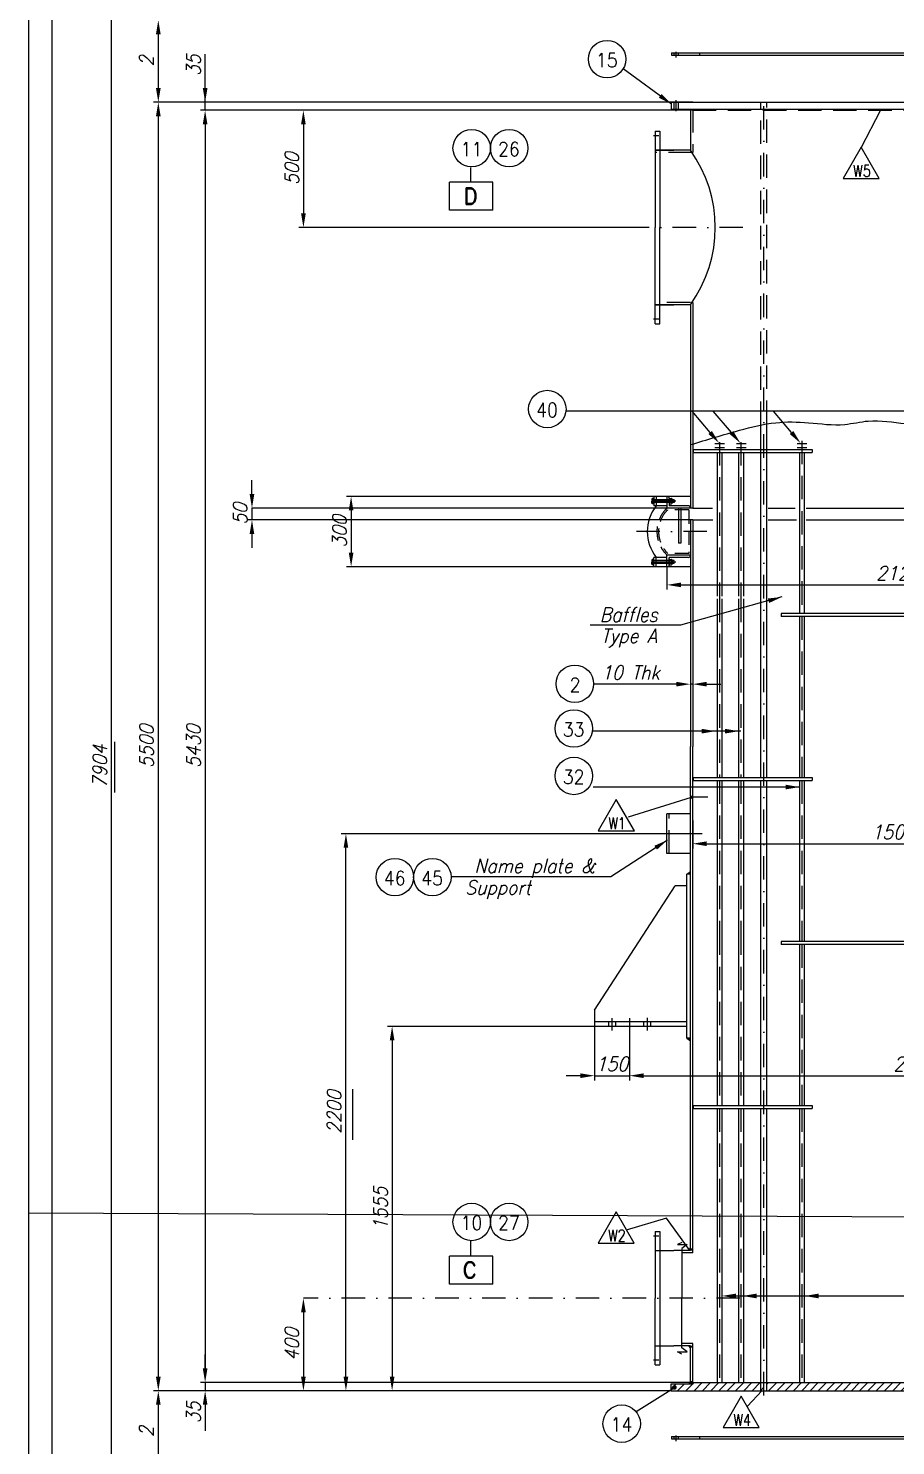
# Model space of a CAD drawing. Extents: x -16931 to 6849, y 1865 to 18685.
# Drawn here: x -16931 to -13226, y 9331 to 15380 of the extents above; entities that cross this region are included whole.
import ezdxf
from ezdxf.enums import TextEntityAlignment as Align

# ---------------------------------------------------------------- set-up
doc = ezdxf.new("R2010")
doc.units = 0
doc.header["$LTSCALE"] = 200
doc.header["$MEASUREMENT"] = 0
doc.linetypes.add('DASHDOT', pattern=[1, 0.5, -0.25, 0, -0.25])
doc.linetypes.add('DASHED', pattern=[0.75, 0.5, -0.25])
doc.layers.get('0').update_dxf_attribs({"linetype": 'CONTINUOUS'})
doc.layers.get('Defpoints').update_dxf_attribs({"linetype": 'CONTINUOUS'})
for name, color, linetype in [('1', 4, 'CONTINUOUS'), ('2', 7, 'CONTINUOUS'), ('ASSIEME', 7, 'CONTINUOUS'), ('QUOTA', 2, 'CONTINUOUS'), ('QUOTE', 1, 'CONTINUOUS'), ('TABELLE', 3, 'CONTINUOUS')]:
    doc.layers.add(name, color=color, linetype=linetype)
doc.styles.add('PIERO', font='Romand', dxfattribs={"height": 3.5})
doc.styles.add('ROMANS', font='romans.shx', dxfattribs={"width": 0.9, "oblique": 15, "height": 60})
doc.styles.add('SIMPLEX2', font='SIMPLEX.shx', dxfattribs={"height": 40})
doc.dimstyles.get("Standard").update_dxf_attribs({"dimscale": 0, "dimtxt": 60, "dimasz": 18.75, "dimexe": 5, "dimexo": 0.0625, "dimgap": 5, "dimtad": 1, "dimdec": 0, "dimrnd": 0.5, "dimdsep": 46, "dimtxsty": 'ROMANS', "dimcen": 2.5, "dimaunit": 1, "dimadec": 0, "dimazin": 0, "dimtfac": 0.9, "dimtdec": 0, "dimtix": 1, "dimtmove": 2, "dimatfit": 3, "dimfxl": 1, "dimtolj": 1, "dimarcsym": 0})

# ---------------------------------------------------------------- blocks, each defined once
blk = doc.blocks.new('*D4')
at = {"layer": 'Defpoints', "color": 0, "linetype": 'Continuous'}
for p in [(-14185, 15065.3), (-16376.2, 9565.3), (-14185, 9565.3)]:
    blk.add_point(p, dxfattribs=at)
at = {"layer": 'QUOTA', "color": 0, "linetype": 'Continuous'}
blk.add_line((-16376.2, 15005.3), (-16376.2, 9625.3), dxfattribs=at)
at = {"layer": 'QUOTA', "color": 1, "linetype": 'Continuous'}
blk.add_line((-14185, 9565.3), (-16396.2, 9565.3), dxfattribs=at)
at = {"layer": 'QUOTA', "color": 0, "linetype": 'Continuous'}
for points in [[(-16386.2, 15005.3), (-16366.2, 15005.3), (-16376.2, 15065.3)], [(-16386.2, 9625.3), (-16366.2, 9625.3), (-16376.2, 9565.3)]]:
    blk.add_solid(points, dxfattribs=at)
at = {"layer": 'QUOTA', "color": 0, "linetype": 'Continuous', "insert": (-16426.2, 12315.3), "char_height": 60, "attachment_point": 5, "rotation": 90, "style": 'ROMANS'}
blk.add_mtext('\\A1;5500', dxfattribs=at)
blk = doc.blocks.new('*D6')
at = {"layer": 'Defpoints', "color": 0, "linetype": 'Continuous'}
for p in [(-16576.2, 16590.3), (-15140.7, 16590.3), (-15140.7, 7870.3)]:
    blk.add_point(p, dxfattribs=at)
at = {"layer": 'QUOTA', "color": 1, "linetype": 'Continuous'}
for p, q in [((-15140.7, 16590.3), (-16596.2, 16590.3)), ((-15140.7, 7870.3), (-16596.2, 7870.3))]:
    blk.add_line(p, q, dxfattribs=at)
at = {"layer": 'QUOTA', "color": 0, "linetype": 'Continuous'}
blk.add_line((-16576.2, 7930.3), (-16576.2, 16530.3), dxfattribs=at)
for points in [[(-16586.2, 16530.3), (-16566.2, 16530.3), (-16576.2, 16590.3)], [(-16586.2, 7930.3), (-16566.2, 7930.3), (-16576.2, 7870.3)]]:
    blk.add_solid(points, dxfattribs=at)
at = {"layer": 'QUOTA', "color": 0, "linetype": 'Continuous', "insert": (-16626.2, 12230.3), "char_height": 60, "attachment_point": 5, "rotation": 90, "style": 'ROMANS'}
blk.add_mtext('\\A1;7904', dxfattribs=at)
blk = doc.blocks.new('*D10')
at = {"layer": 'Defpoints', "color": 0, "linetype": 'Continuous'}
for p in [(-16158, 15030.3), (-16176.2, 9600.3), (-14092, 9600.3)]:
    blk.add_point(p, dxfattribs=at)
at = {"layer": 'QUOTA', "color": 1, "linetype": 'Continuous'}
for p, q in [((-16158.1, 15030.3), (-16196.2, 15030.3)), ((-14092, 9600.3), (-16196.2, 9600.3))]:
    blk.add_line(p, q, dxfattribs=at)
at = {"layer": 'QUOTA', "color": 0, "linetype": 'Continuous'}
blk.add_line((-16176.2, 14970.3), (-16176.2, 9660.3), dxfattribs=at)
for points in [[(-16186.2, 14970.3), (-16166.2, 14970.3), (-16176.2, 15030.3)], [(-16186.2, 9660.3), (-16166.2, 9660.3), (-16176.2, 9600.3)]]:
    blk.add_solid(points, dxfattribs=at)
at = {"layer": 'QUOTA', "color": 0, "linetype": 'Continuous', "insert": (-16226.2, 12315.3), "char_height": 60, "attachment_point": 5, "rotation": 90, "style": 'ROMANS'}
blk.add_mtext('\\A1;5430', dxfattribs=at)
blk = doc.blocks.new('*D11')
at = {"layer": 'Defpoints', "color": 0, "linetype": 'Continuous'}
for p in [(-14203.5, 13332.3), (-15976.2, 13282.3), (-14103.5, 13282.3)]:
    blk.add_point(p, dxfattribs=at)
at = {"layer": 'QUOTA', "color": 0, "linetype": 'Continuous'}
for p, q in [((-15976.2, 13392.3), (-15976.2, 13452.3)), ((-15976.2, 13332.3), (-15976.2, 13282.3)), ((-15976.2, 13222.3), (-15976.2, 13162.3))]:
    blk.add_line(p, q, dxfattribs=at)
at = {"layer": 'QUOTA', "color": 1, "linetype": 'Continuous'}
blk.add_line((-14103.5, 13282.3), (-15996.2, 13282.3), dxfattribs=at)
at = {"layer": 'QUOTA', "color": 0, "linetype": 'Continuous'}
for points in [[(-15986.2, 13392.3), (-15966.2, 13392.3), (-15976.2, 13332.3)], [(-15986.2, 13222.3), (-15966.2, 13222.3), (-15976.2, 13282.3)]]:
    blk.add_solid(points, dxfattribs=at)
at = {"layer": 'QUOTA', "color": 0, "linetype": 'Continuous', "insert": (-16026.2, 13307.3), "char_height": 60, "attachment_point": 5, "rotation": 90, "style": 'ROMANS'}
blk.add_mtext('\\A1;50', dxfattribs=at)
blk = doc.blocks.new('*D12')
at = {"layer": 'Defpoints', "color": 0, "linetype": 'Continuous'}
for p in [(-14249.6, 13382.3), (-15552.7, 13082.3), (-14249.6, 13082.3)]:
    blk.add_point(p, dxfattribs=at)
at = {"layer": 'QUOTA', "color": 1, "linetype": 'Continuous'}
for p, q in [((-14249.6, 13382.3), (-15572.7, 13382.3)), ((-14249.6, 13082.3), (-15572.7, 13082.3))]:
    blk.add_line(p, q, dxfattribs=at)
at = {"layer": 'QUOTA', "color": 0, "linetype": 'Continuous'}
blk.add_line((-15552.7, 13322.3), (-15552.7, 13142.3), dxfattribs=at)
for points in [[(-15562.7, 13322.3), (-15542.7, 13322.3), (-15552.7, 13382.3)], [(-15562.7, 13142.3), (-15542.7, 13142.3), (-15552.7, 13082.3)]]:
    blk.add_solid(points, dxfattribs=at)
at = {"layer": 'QUOTA', "color": 0, "linetype": 'Continuous', "insert": (-15602.7, 13232.3), "char_height": 60, "attachment_point": 5, "rotation": 90, "style": 'ROMANS'}
blk.add_mtext('\\A1;300', dxfattribs=at)
blk = doc.blocks.new('*D23')
at = {"layer": 'Defpoints', "color": 0, "linetype": 'Continuous'}
for p in [(-14203.5, 13082.3), (-12083.5, 13082.3), (-12083.5, 13004.8)]:
    blk.add_point(p, dxfattribs=at)
at = {"layer": 'QUOTA', "color": 1, "linetype": 'Continuous'}
for p, q in [((-14203.5, 13082.2), (-14203.5, 12984.8)), ((-12083.5, 13082.2), (-12083.5, 12984.8))]:
    blk.add_line(p, q, dxfattribs=at)
at = {"layer": 'QUOTA', "color": 0, "linetype": 'Continuous'}
blk.add_line((-14143.5, 13004.8), (-12143.5, 13004.8), dxfattribs=at)
for points in [[(-14143.5, 13014.8), (-14143.5, 12994.8), (-14203.5, 13004.8)], [(-12143.5, 13014.8), (-12143.5, 12994.8), (-12083.5, 13004.8)]]:
    blk.add_solid(points, dxfattribs=at)
at = {"layer": 'QUOTA', "color": 0, "linetype": 'Continuous', "insert": (-13143.5, 13054.8), "char_height": 60, "attachment_point": 5, "style": 'ROMANS'}
blk.add_mtext('\\A1;2120 Dia', dxfattribs=at)
blk = doc.blocks.new('*D24')
at = {"layer": 'Defpoints', "color": 0, "linetype": 'Continuous'}
for p in [(-14093.5, 11998.5), (-12193.5, 11998.5), (-12193.5, 11900)]:
    blk.add_point(p, dxfattribs=at)
at = {"layer": 'QUOTA', "color": 1, "linetype": 'Continuous'}
for p, q in [((-14093.5, 11998.5), (-14093.5, 11880)), ((-12193.5, 11998.5), (-12193.5, 11880))]:
    blk.add_line(p, q, dxfattribs=at)
at = {"layer": 'QUOTA', "color": 0, "linetype": 'Continuous'}
blk.add_line((-14033.5, 11900), (-12253.5, 11900), dxfattribs=at)
for points in [[(-14033.5, 11910), (-14033.5, 11890), (-14093.5, 11900)], [(-12253.5, 11910), (-12253.5, 11890), (-12193.5, 11900)]]:
    blk.add_solid(points, dxfattribs=at)
at = {"layer": 'QUOTA', "color": 0, "linetype": 'Continuous', "insert": (-13143.5, 11950), "char_height": 60, "attachment_point": 5, "style": 'ROMANS'}
blk.add_mtext('\\A1;1500  I.D.', dxfattribs=at)
blk = doc.blocks.new('*D25')
at = {"layer": 'Defpoints', "color": 0, "linetype": 'Continuous'}
for p in [(-14513.5, 11120.3), (-14363.5, 11103.4), (-14363.5, 10909.9)]:
    blk.add_point(p, dxfattribs=at)
at = {"layer": 'QUOTA', "color": 1, "linetype": 'Continuous'}
for p, q in [((-14513.5, 11120.2), (-14513.5, 10889.9)), ((-14363.5, 11103.3), (-14363.5, 10889.9))]:
    blk.add_line(p, q, dxfattribs=at)
at = {"layer": 'QUOTA', "color": 0, "linetype": 'Continuous'}
for p, q in [((-14573.5, 10909.9), (-14633.5, 10909.9)), ((-14513.5, 10909.9), (-14363.5, 10909.9)), ((-14303.5, 10909.9), (-14243.5, 10909.9))]:
    blk.add_line(p, q, dxfattribs=at)
for points in [[(-14573.5, 10919.9), (-14573.5, 10899.9), (-14513.5, 10909.9)], [(-14303.5, 10919.9), (-14303.5, 10899.9), (-14363.5, 10909.9)]]:
    blk.add_solid(points, dxfattribs=at)
at = {"layer": 'QUOTA', "color": 0, "linetype": 'Continuous', "insert": (-14438.5, 10959.9), "char_height": 60, "attachment_point": 5, "style": 'ROMANS'}
blk.add_mtext('\\A1;150', dxfattribs=at)
blk = doc.blocks.new('*D26')
at = {"layer": 'Defpoints', "color": 0, "linetype": 'Continuous'}
for p in [(-11923.5, 11103.4), (-14363.5, 11021.6), (-11923.5, 10909.9)]:
    blk.add_point(p, dxfattribs=at)
at = {"layer": 'QUOTA', "color": 1, "linetype": 'Continuous'}
for p, q in [((-11923.5, 11103.3), (-11923.5, 10889.9)), ((-14363.5, 11021.5), (-14363.5, 10889.9))]:
    blk.add_line(p, q, dxfattribs=at)
at = {"layer": 'QUOTA', "color": 0, "linetype": 'Continuous'}
blk.add_line((-14303.5, 10909.9), (-11983.5, 10909.9), dxfattribs=at)
for points in [[(-14303.5, 10919.9), (-14303.5, 10899.9), (-14363.5, 10909.9)], [(-11983.5, 10919.9), (-11983.5, 10899.9), (-11923.5, 10909.9)]]:
    blk.add_solid(points, dxfattribs=at)
at = {"layer": 'QUOTA', "color": 0, "linetype": 'Continuous', "insert": (-13143.5, 10959.9), "char_height": 60, "attachment_point": 5, "style": 'ROMANS'}
blk.add_mtext('\\A1;2040', dxfattribs=at)
blk = doc.blocks.new('*D28')
at = {"layer": 'Defpoints', "color": 0, "linetype": 'Continuous'}
for p in [(-15574.8, 11942.7), (-14250.8, 11942.7), (-15168.5, 9565.3)]:
    blk.add_point(p, dxfattribs=at)
at = {"layer": 'QUOTA', "color": 1, "linetype": 'Continuous'}
for p, q in [((-14250.8, 11942.7), (-15594.8, 11942.7)), ((-15168.6, 9565.3), (-15594.8, 9565.3))]:
    blk.add_line(p, q, dxfattribs=at)
at = {"layer": 'QUOTA', "color": 0, "linetype": 'Continuous'}
blk.add_line((-15574.8, 9625.3), (-15574.8, 11882.7), dxfattribs=at)
for points in [[(-15584.8, 11882.7), (-15564.8, 11882.7), (-15574.8, 11942.7)], [(-15584.8, 9625.3), (-15564.8, 9625.3), (-15574.8, 9565.3)]]:
    blk.add_solid(points, dxfattribs=at)
at = {"layer": 'QUOTA', "color": 0, "linetype": 'Continuous', "insert": (-15624.8, 10754), "char_height": 60, "attachment_point": 5, "rotation": 90, "style": 'ROMANS'}
blk.add_mtext('\\A1;2200', dxfattribs=at)
blk = doc.blocks.new('*D29')
at = {"layer": 'Defpoints', "color": 0, "linetype": 'Continuous'}
for p in [(-14513.5, 11120.2), (-15377.5, 9565.3), (-14513.5, 9565.3)]:
    blk.add_point(p, dxfattribs=at)
at = {"layer": 'QUOTA', "color": 1, "linetype": 'Continuous'}
for p, q in [((-14513.5, 11120.2), (-15397.5, 11120.2)), ((-14513.5, 9565.3), (-15397.5, 9565.3))]:
    blk.add_line(p, q, dxfattribs=at)
at = {"layer": 'QUOTA', "color": 0, "linetype": 'Continuous'}
blk.add_line((-15377.5, 11060.2), (-15377.5, 9625.3), dxfattribs=at)
for points in [[(-15387.5, 11060.2), (-15367.5, 11060.2), (-15377.5, 11120.2)], [(-15387.5, 9625.3), (-15367.5, 9625.3), (-15377.5, 9565.3)]]:
    blk.add_solid(points, dxfattribs=at)
at = {"layer": 'QUOTA', "color": 0, "linetype": 'Continuous', "insert": (-15427.5, 10342.7), "char_height": 60, "attachment_point": 5, "rotation": 90, "style": 'ROMANS'}
blk.add_mtext('\\A1;1555', dxfattribs=at)
blk = doc.blocks.new('*D111')
at = {"layer": 'Defpoints', "color": 0, "linetype": 'Continuous'}
for p in [(-15756.4, 15030.3), (-15756.4, 14530.3), (-14347.9, 14530.3)]:
    blk.add_point(p, dxfattribs=at)
at = {"layer": 'QUOTA', "color": 1, "linetype": 'Continuous'}
for p, q in [((-15756.4, 15030.3), (-15776.4, 15030.3)), ((-14347.9, 14530.3), (-15776.4, 14530.3))]:
    blk.add_line(p, q, dxfattribs=at)
at = {"layer": 'QUOTA', "color": 0, "linetype": 'Continuous'}
blk.add_line((-15756.4, 14970.3), (-15756.4, 14590.3), dxfattribs=at)
for points in [[(-15766.4, 14970.3), (-15746.4, 14970.3), (-15756.4, 15030.3)], [(-15766.4, 14590.3), (-15746.4, 14590.3), (-15756.4, 14530.3)]]:
    blk.add_solid(points, dxfattribs=at)
at = {"layer": 'QUOTA', "color": 0, "linetype": 'Continuous', "insert": (-15806.4, 14780.3), "char_height": 60, "attachment_point": 5, "rotation": 90, "style": 'ROMANS'}
blk.add_mtext('\\A1;500', dxfattribs=at)
blk = doc.blocks.new('*D112')
at = {"layer": 'Defpoints', "color": 0, "linetype": 'Continuous'}
for p in [(-14377, 9960.3), (-15756.4, 9565.3), (-15756.4, 9565.3)]:
    blk.add_point(p, dxfattribs=at)
at = {"layer": 'QUOTA', "color": 0, "linetype": 'Continuous'}
blk.add_line((-15756.4, 9900.3), (-15756.4, 9625.3), dxfattribs=at)
at = {"layer": 'QUOTA', "color": 1, "linetype": 'Continuous'}
blk.add_line((-15756.4, 9565.3), (-15776.4, 9565.3), dxfattribs=at)
at = {"layer": 'QUOTA', "color": 0, "linetype": 'Continuous'}
for points in [[(-15766.4, 9900.3), (-15746.4, 9900.3), (-15756.4, 9960.3)], [(-15766.4, 9625.3), (-15746.4, 9625.3), (-15756.4, 9565.3)]]:
    blk.add_solid(points, dxfattribs=at)
at = {"layer": 'QUOTA', "color": 0, "linetype": 'Continuous', "insert": (-15806.4, 9762.8), "char_height": 60, "attachment_point": 5, "rotation": 90, "style": 'ROMANS'}
blk.add_mtext('\\A1;400', dxfattribs=at)

msp = doc.modelspace()

# ---------------------------------------------------------------- hatches: boundary and pattern name
at = {"layer": 'ASSIEME', "linetype": 'Continuous'}
h = msp.add_hatch(color=0, dxfattribs=at)
h.paths.add_polyline_path([(-14103.5, 12104.5, 0.062914), (-14104.2, 12098.3), (-14093.5, 12098.3)])
h.paths.add_polyline_path([(-14093.5, 12098.3), (-14104.2, 12098.3, 0.060028), (-14103.5, 12092.3)])
for points in [[(-14103.5, 11770.3), (-14103.5, 11781.7), (-14118.5, 11770.3)], [(-14103.5, 11070.3), (-14118.5, 11070.3), (-14103.5, 11059)]]:
    msp.add_hatch(color=0, dxfattribs=at).paths.add_polyline_path(points)
h = msp.add_hatch(color=0, dxfattribs=at)
h.paths.add_polyline_path([(-14093.5, 10163.3), (-14103.5, 10173.4), (-14103.5, 10163.3)])
h.paths.add_polyline_path([(-14114, 10163.3), (-14103.5, 10163.3), (-14103.5, 10173.4)])
h = msp.add_hatch(color=0, dxfattribs=at)
h.paths.add_polyline_path([(-14110.5, 9757.3), (-14103.5, 9747.7), (-14103.5, 9757.3)])
h.paths.add_polyline_path([(-14103.5, 9757.3), (-14103.5, 9747.7), (-14093.5, 9757.3)])
h = msp.add_hatch(dxfattribs=at)
h.set_pattern_fill('DOTS', color=0, scale=20, style=0)
h.set_pattern_definition([(0, (-373.0722, 331.871), (0.625, 1.25), [0, -1.25])])
h.paths.add_polyline_path([(-14103.5, 9605.4), (-14108.4, 9598.3), (-14093.5, 9598.3)])
h.paths.add_polyline_path([(-14108.4, 9598.3), (-14110.5, 9595.3), (-14092, 9595.3), (-14092, 9598.3), (-14093.5, 9598.3)])
at = {"layer": 'QUOTA', "linetype": 'Continuous'}
h = msp.add_hatch(dxfattribs=at)
h.set_pattern_fill('ANSI31', color=0, scale=200, style=0)
h.paths.add_polyline_path([(-13789.8, 9600.3), (-14092, 9600.3), (-14092, 9595.3), (-14185, 9595.3), (-14185, 9565.3), (-13789.8, 9565.3)])
h.paths.add_polyline_path([(-14166.8, 9579.3, -1), (-14176.8, 9579.3, -1)], flags=16)
h = msp.add_hatch(dxfattribs=at)
h.set_pattern_fill('ANSI31', color=0, scale=200, style=0)
h.paths.add_polyline_path([(-12509.8, 9600.3), (-13143.5, 9600.3), (-13777.1, 9600.3), (-13777.1, 9565.3), (-13143.5, 9565.3), (-12509.8, 9565.3)])

# ---------------------------------------------------------------- linework, layer by layer
at = {"color": 0}
msp.add_line((-16831.4, 18585.2), (-16831.4, 1963.5), dxfattribs=at)
at = {"color": 0, "linetype": 'ByBlock'}
for p, q in [((-16376.2, 15355.3), (-16376.2, 15125.3)), ((-16176.2, 15030.3), (-16176.2, 15269.8)), ((-14185, 15065.3), (-16396.2, 15065.3)), ((-14093.5, 15065.3), (-16196.2, 15065.3)), ((-14093.5, 15030.3), (-16196.2, 15030.3)), ((-14103.5, 12651.6), (-14103.5, 12561)), ((-14093.5, 12651.6), (-14093.5, 12561)), ((-14163.5, 12581), (-14516.5, 12581)), ((-14093.5, 12581), (-14103.5, 12581)), ((-14033.5, 12581), (-13973.5, 12581)), ((-16176.2, 9660.3), (-16176.2, 9720.3)), ((-16174.1, 9565.3), (-16196.2, 9565.3)), ((-16176.2, 9600.3), (-16176.2, 9565.3)), ((-16376.2, 9505.3), (-16376.2, 9275.3)), ((-16176.2, 9505.3), (-16176.2, 9394.7))]:
    msp.add_line(p, q, dxfattribs=at)
for points in [[(-16386.2, 15355.3), (-16366.2, 15355.3), (-16376.2, 15415.3)], [(-16386.2, 15125.3), (-16366.2, 15125.3), (-16376.2, 15065.3)], [(-16186.2, 15125.3), (-16166.2, 15125.3), (-16176.2, 15065.3)], [(-14163.5, 12591), (-14163.5, 12571), (-14103.5, 12581)], [(-14033.5, 12591), (-14033.5, 12571), (-14093.5, 12581)], [(-16186.2, 9660.3), (-16166.2, 9660.3), (-16176.2, 9600.3)], [(-16386.2, 9505.3), (-16366.2, 9505.3), (-16376.2, 9565.3)], [(-16186.2, 9505.3), (-16166.2, 9505.3), (-16176.2, 9565.3)]]:
    msp.add_solid(points, dxfattribs=at)
at = {"layer": '1', "color": 0, "linetype": 'Continuous', "ltscale": 100}
for p, q in [((-14947.9, 14723.6), (-15132, 14723.6)), ((-15132, 14603.6), (-15132, 14723.6)), ((-14947.9, 14603.6), (-14947.9, 14723.6)), ((-14947.9, 14603.6), (-15132, 14603.6)), ((-14947.9, 10140.3), (-15132, 10140.3)), ((-15132, 10020.3), (-15132, 10140.3)), ((-14947.9, 10020.3), (-14947.9, 10140.3)), ((-14947.9, 10020.3), (-15132, 10020.3))]:
    msp.add_line(p, q, dxfattribs=at)
at = {"layer": 'ASSIEME', "color": 0, "linetype": 'Continuous'}
for p, q in [((-14183.5, 15276.4), (-13143.5, 15276.4)), ((-14183.5, 15276.4), (-14183.5, 15266.4)), ((-14183.5, 15266.4), (-13143.5, 15266.4)), ((-14165, 15279.5), (-14165, 15256.5)), ((-14065, 15276.4), (-14065, 15266.4)), ((-14185, 15065.3), (-13143.5, 15065.3)), ((-14185, 15065.3), (-14185, 15035.3)), ((-14165, 15073.2), (-14165, 15027)), ((-15075.7, 15032.3), (-14086.7, 15032.3)), ((-14185, 15035.3), (-13143.5, 15035.3)), ((-14103.5, 15035.3), (-14103.5, 14860.3)), ((-14238.5, 14921.8), (-14261.6, 14921.8)), ((-14253.5, 14941.8), (-14253.5, 14530.3)), ((-14253.5, 14941.8), (-14233.5, 14941.8)), ((-14253.5, 14941.8), (-14253.5, 14860.3)), ((-14233.5, 14941.8), (-14233.5, 14530.3)), ((-14103.5, 14860.3), (-14253.5, 14860.3)), ((-14173.5, 14861.3), (-14173.5, 14860.3)), ((-14253.5, 14118.8), (-14253.5, 14530.3)), ((-14233.5, 14118.8), (-14233.5, 14530.3)), ((-14103.5, 14200.3), (-14253.5, 14200.3)), ((-14253.5, 14118.8), (-14253.5, 14200.3)), ((-14253.5, 14200.3), (-14173.5, 14200.3)), ((-14103.5, 14200.3), (-14103.5, 13332.3)), ((-14093.5, 14210.3), (-14093.5, 13332.3)), ((-14238.5, 14138.8), (-14261.6, 14138.8)), ((-14253.5, 14118.8), (-14233.5, 14118.8)), ((-13802.5, 12182.3), (-13802.5, 13687)), ((-13777.1, 12182.3), (-13777.1, 13691.7)), ((-14090.5, 13582.3), (-13583.5, 13582.3)), ((-14090.5, 13570.3), (-14090.5, 13582.3)), ((-14090.5, 13570.3), (-13583.5, 13570.3)), ((-13999.2, 13608.3), (-13957.9, 13608.3)), ((-13999.2, 13590.9), (-13957.9, 13590.9)), ((-13989.5, 13570.3), (-13989.5, 12957.3)), ((-13969.5, 13570.3), (-13969.5, 12957.3)), ((-13906.9, 13608.3), (-13865.6, 13608.3)), ((-13906.9, 13590.9), (-13865.6, 13590.9)), ((-13897.2, 13570.3), (-13897.2, 12957.3)), ((-13877.2, 13570.3), (-13877.2, 12957.3)), ((-13647.2, 13608.3), (-13605.9, 13608.3)), ((-13647.2, 13590.9), (-13605.9, 13590.9)), ((-13637.5, 13570.3), (-13637.5, 12882.3)), ((-13617.5, 13570.3), (-13617.5, 12882.3)), ((-14267.6, 13371.3), (-14267.6, 13362.3)), ((-14259.6, 13373.8), (-14265, 13373.8)), ((-14259.6, 13382.3), (-14259.6, 13342.3)), ((-14249.6, 13382.3), (-14259.6, 13382.3)), ((-14249.6, 13382.3), (-14249.6, 13342.3)), ((-14203.5, 13382.3), (-14203.5, 13332.3)), ((-14202.5, 13382.3), (-14203.5, 13382.3)), ((-14202.5, 13382.3), (-14203.5, 13382.3)), ((-14193.5, 13373.3), (-14193.5, 13342.3)), ((-14190.5, 13373.8), (-14184.1, 13373.8)), ((-14181.5, 13371.3), (-14181.5, 13362.3)), ((-14267.6, 13353.2), (-14267.6, 13362.3)), ((-14193.5, 13368.3), (-14265, 13368.3)), ((-14193.5, 13356.3), (-14265, 13356.3)), ((-14259.6, 13350.7), (-14265, 13350.7)), ((-14249.2, 13342.3), (-14259.6, 13342.3)), ((-14103.5, 13332.3), (-14203.5, 13332.3)), ((-14112.5, 13342.3), (-14193.5, 13342.3)), ((-14184.1, 13368.3), (-14190.8, 13368.3)), ((-14184.1, 13356.3), (-14190.8, 13356.3)), ((-14190.5, 13350.7), (-14184.1, 13350.7)), ((-14173.2, 13368.3), (-14181.5, 13368.3)), ((-14181.5, 13353.2), (-14181.5, 13362.3)), ((-14173.2, 13356.3), (-14181.5, 13356.3)), ((-14173.2, 13368.3), (-14173.2, 13356.3)), ((-14153.5, 13332.3), (-14153.5, 13182.3)), ((-14143.5, 13332.3), (-14143.5, 13182.3)), ((-14103.5, 13333.3), (-14103.5, 13332.3)), ((-14093.5, 13332.3), (-14103.5, 13332.3)), ((-14093.5, 13282.3), (-14103.5, 13282.3)), ((-14103.5, 13282.3), (-14103.5, 12315.3)), ((-14093.5, 13282.3), (-14093.5, 12315.3)), ((-14103.5, 13132.3), (-14203.5, 13132.3)), ((-14203.5, 13082.3), (-14203.5, 13132.3)), ((-14143.5, 13182.3), (-14153.5, 13182.3)), ((-14103.5, 13131.3), (-14103.5, 13132.3)), ((-14267.6, 13111.3), (-14267.6, 13102.3)), ((-14267.6, 13093.2), (-14267.6, 13102.3)), ((-14259.6, 13113.8), (-14265, 13113.8)), ((-14193.5, 13108.3), (-14265, 13108.3)), ((-14193.5, 13096.3), (-14265, 13096.3)), ((-14259.6, 13090.7), (-14265, 13090.7)), ((-14249.2, 13122.3), (-14259.6, 13122.3)), ((-14259.6, 13082.3), (-14259.6, 13122.3)), ((-14249.6, 13082.3), (-14259.6, 13082.3)), ((-14249.6, 13082.3), (-14249.6, 13122.3)), ((-14202.5, 13082.3), (-14203.5, 13082.3)), ((-14202.5, 13082.3), (-14203.5, 13082.3)), ((-14112.5, 13122.3), (-14193.5, 13122.3)), ((-14193.5, 13091.3), (-14193.5, 13122.3)), ((-14184.1, 13108.3), (-14190.8, 13108.3)), ((-14184.1, 13096.3), (-14190.8, 13096.3)), ((-14190.5, 13113.8), (-14184.1, 13113.8)), ((-14190.5, 13090.7), (-14184.1, 13090.7)), ((-14181.5, 13111.3), (-14181.5, 13102.3)), ((-14173.2, 13108.3), (-14181.5, 13108.3)), ((-14181.5, 13093.2), (-14181.5, 13102.3)), ((-14173.2, 13096.3), (-14181.5, 13096.3)), ((-14173.2, 13096.3), (-14173.2, 13108.3)), ((-13989.5, 12945.3), (-13989.5, 12182.3)), ((-13969.5, 12945.3), (-13969.5, 12182.3)), ((-13897.2, 12945.3), (-13897.2, 12182.3)), ((-13877.2, 12945.3), (-13877.2, 12182.3)), ((-12571.5, 12882.3), (-13715.5, 12882.3)), ((-12571.5, 12870.3), (-13715.5, 12870.3)), ((-13637.5, 12870.3), (-13637.5, 12182.3)), ((-13617.5, 12870.3), (-13617.5, 12182.3)), ((-14103.5, 12104.5), (-14103.5, 12315.3)), ((-14093.5, 10153.3), (-14093.5, 12315.3)), ((-14090.5, 12182.3), (-13583.5, 12182.3)), ((-14090.5, 12170.3), (-14090.5, 12182.3)), ((-14090.5, 12170.3), (-13583.5, 12170.3)), ((-13989.5, 12170.3), (-13989.5, 11507.3)), ((-13969.5, 12170.3), (-13969.5, 11507.3)), ((-13897.2, 12170.3), (-13897.2, 11507.3)), ((-13877.2, 12170.3), (-13877.2, 11507.3)), ((-13802.5, 10782.3), (-13802.5, 12170.3)), ((-13777.1, 10782.3), (-13777.1, 12170.3)), ((-13637.5, 12170.3), (-13637.5, 11482.3)), ((-13617.5, 12170.3), (-13617.5, 11482.3)), ((-14093.5, 12098.3), (-14103.5, 12104.5)), ((-14093.5, 12098.3), (-14103.5, 12092.3)), ((-14028.9, 12098.3), (-14103.5, 12098.3)), ((-14103.5, 10163.3), (-14103.5, 12092.3)), ((-14103.5, 12027.7), (-14203.5, 12027.7)), ((-14203.5, 11857.7), (-14203.5, 12027.7)), ((-14053.1, 11942.7), (-14250.8, 11942.7)), ((-14103.5, 11857.7), (-14203.5, 11857.7)), ((-14118.5, 11770.3), (-14103.5, 11781.7)), ((-14118.5, 11070.3), (-14118.5, 11770.3)), ((-14103.5, 11770.3), (-14118.5, 11770.3)), ((-14513.5, 11190.3), (-14168.5, 11720.3)), ((-14118.5, 11720.3), (-14168.5, 11720.3)), ((-13989.5, 11525.2), (-13989.5, 10782.3)), ((-13969.5, 11525.2), (-13969.5, 10782.3)), ((-13897.2, 11525.2), (-13897.2, 10782.3)), ((-13877.2, 11525.2), (-13877.2, 10782.3)), ((-12571.5, 11482.3), (-13715.5, 11482.3)), ((-12571.5, 11470.3), (-13715.5, 11470.3)), ((-13637.5, 11470.3), (-13637.5, 10782.3)), ((-13617.5, 11470.3), (-13617.5, 10782.3)), ((-14513.5, 11190.3), (-14513.5, 11120.3)), ((-14118.5, 11140.3), (-14513.5, 11140.3)), ((-14453.5, 11140.3), (-14453.5, 11120.3)), ((-14438.5, 11155.5), (-14438.5, 11103.4)), ((-14423.5, 11140.3), (-14423.5, 11120.3)), ((-14363.5, 11155.5), (-14363.5, 11103.4)), ((-14303.5, 11140.3), (-14303.5, 11120.3)), ((-14288.5, 11156.8), (-14288.5, 11103.4)), ((-14273.5, 11140.3), (-14273.5, 11120.3)), ((-14118.5, 11120.3), (-14513.5, 11120.3)), ((-14103.5, 11070.3), (-14118.5, 11070.3)), ((-14118.5, 11070.3), (-14103.5, 11059)), ((-14090.5, 10782.3), (-13583.5, 10782.3)), ((-14090.5, 10770.3), (-14090.5, 10782.3)), ((-14090.5, 10770.3), (-13583.5, 10770.3)), ((-13989.5, 10770.3), (-13989.5, 9600.3)), ((-13969.5, 10770.3), (-13969.5, 9600.3)), ((-13897.2, 10770.3), (-13897.2, 9600.3)), ((-13877.2, 10770.3), (-13877.2, 9600.3)), ((-13802.5, 9600.3), (-13802.5, 10770.3)), ((-13777.1, 9600.3), (-13777.1, 10770.3)), ((-13637.5, 10770.3), (-13637.5, 9600.3)), ((-13617.5, 10770.3), (-13617.5, 9600.3)), ((-14238.5, 10224.8), (-14261.6, 10224.8)), ((-14253.5, 10244.8), (-14253.5, 9960.3)), ((-14253.5, 10244.8), (-14253.5, 10163.3)), ((-14253.5, 10244.8), (-14233.5, 10244.8)), ((-14233.5, 10244.8), (-14233.5, 9675.8)), ((-14253.5, 10163.3), (-14173.5, 10163.3)), ((-14103.5, 10163.3), (-14173.5, 10163.3)), ((-14140.4, 10198.5), (-14157.8, 10189.8)), ((-14157.8, 10189.8), (-14116.5, 10189.8)), ((-14116.5, 10189.8), (-14140.4, 10172.5)), ((-14140.4, 10172.5), (-14140.4, 9960.3)), ((-14103.5, 10173.4), (-14114, 10163.3)), ((-14093.5, 10163.3), (-14103.5, 10173.4)), ((-14093.5, 10153.3), (-14140.4, 10153.3)), ((-14253.5, 9675.8), (-14253.5, 9960.3)), ((-14140.4, 9748.1), (-14140.4, 9960.3)), ((-14253.5, 9675.8), (-14253.5, 9757.3)), ((-14253.5, 9757.3), (-14173.5, 9757.3)), ((-14103.5, 9757.3), (-14173.5, 9757.3)), ((-14093.5, 9767.3), (-14140.4, 9767.3)), ((-14116.5, 9730.7), (-14140.4, 9748.1)), ((-14103.5, 9747.7), (-14110.5, 9757.3)), ((-14103.5, 9605.4), (-14103.5, 9757.3)), ((-14093.5, 9757.3), (-14103.5, 9747.7)), ((-14093.5, 9598.3), (-14093.5, 9767.3)), ((-14238.5, 9695.8), (-14261.6, 9695.8)), ((-14140.4, 9722), (-14157.8, 9730.7)), ((-14157.8, 9730.7), (-14116.5, 9730.7)), ((-14253.5, 9675.8), (-14233.5, 9675.8)), ((-14185, 9595.3), (-14092, 9595.3)), ((-14185, 9565.3), (-14185, 9595.3)), ((-14185, 9565.3), (-13143.5, 9565.3)), ((-14103.5, 9605.4), (-14110.5, 9595.3)), ((-14093.5, 9598.3), (-14103.5, 9605.4)), ((-14093.5, 9598.3), (-14092, 9598.3)), ((-14092, 9600.3), (-13143.5, 9600.3)), ((-14183.5, 9370.5), (-13143.5, 9370.5)), ((-14183.5, 9370.5), (-14183.5, 9360.5)), ((-14183.5, 9360.5), (-13143.5, 9360.5)), ((-14165, 9373.7), (-14165, 9350.7)), ((-14065, 9370.5), (-14065, 9360.5))]:
    msp.add_line(p, q, dxfattribs=at)
at = {"layer": 'ASSIEME', "color": 0, "linetype": 'DASHED'}
for p, q in [((-14174.5, 15276.4), (-14174.5, 15266.4)), ((-14155.5, 15276.4), (-14155.5, 15266.4)), ((-14174.5, 15065.3), (-14174.5, 15035.3)), ((-14155.5, 15065.3), (-14155.5, 15035.3)), ((-13802.5, 13687), (-13802.5, 15065.3)), ((-13777.1, 13691.7), (-13777.1, 15065.3)), ((-14093.5, 15035.3), (-14093.5, 14850.3)), ((-14093.5, 15030.3), (-13143.5, 15030.3)), ((-14253.5, 14860.3), (-14173.5, 14860.3)), ((-14096.4, 14850.3), (-14253.5, 14850.3)), ((-14103.5, 14210.3), (-14253.5, 14210.3)), ((-13979.5, 13614.3), (-13979.5, 12857.3)), ((-13887.2, 13614.3), (-13887.2, 12857.3)), ((-13627.5, 13620), (-13627.5, 12882.3)), ((-13583.5, 13582.3), (-13583.5, 13570.3)), ((-13979.5, 12945.3), (-13979.5, 12182.3)), ((-13887.2, 12945.3), (-13887.2, 12182.3)), ((-13715.5, 12882.3), (-13715.5, 12870.3)), ((-13627.5, 12870.3), (-13627.5, 12182.3)), ((-13979.5, 12170.3), (-13979.5, 11507.3)), ((-13887.2, 12170.3), (-13887.2, 11507.3)), ((-13627.5, 12170.3), (-13627.5, 11482.3)), ((-13583.5, 12182.3), (-13583.5, 12170.3)), ((-14193.5, 11857.7), (-14193.5, 12027.7)), ((-13979.5, 11525.2), (-13979.5, 10782.3)), ((-13887.2, 11525.2), (-13887.2, 10782.3)), ((-13715.5, 11482.3), (-13715.5, 11470.3)), ((-13627.5, 11470.3), (-13627.5, 10782.3)), ((-13979.5, 10770.3), (-13979.5, 9599.6)), ((-13887.2, 10770.3), (-13887.2, 9599.6)), ((-13627.5, 10770.3), (-13627.5, 9599.6)), ((-13583.5, 10782.3), (-13583.5, 10770.3)), ((-14092, 9595.3), (-14092, 9600.3)), ((-14174.5, 9370.5), (-14174.5, 9360.5)), ((-14155.5, 9370.5), (-14155.5, 9360.5))]:
    msp.add_line(p, q, dxfattribs=at)
at = {"layer": 'ASSIEME', "color": 0, "linetype": 'DASHDOT'}
for p, q in [((-13879, 14530.3), (-14347.9, 14530.3)), ((-14165.3, 13362.3), (-14270.4, 13362.3)), ((-14033.4, 13232.3), (-14360.4, 13232.3)), ((-14165.3, 13102.3), (-14270.4, 13102.3)), ((-13892.5, 9960.3), (-15756.4, 9960.3))]:
    msp.add_line(p, q, dxfattribs=at)
at = {"layer": 'ASSIEME', "color": 0, "linetype": 'Continuous', "ltscale": 0.6}
for p, q in [((-14103.5, 13382.3), (-14249.6, 13382.3)), ((-14103.5, 13082.3), (-14249.6, 13082.3))]:
    msp.add_line(p, q, dxfattribs=at)
at = {"layer": 'ASSIEME', "color": 0, "linetype": 'DASHED', "ltscale": 0.6}
for p, q in [((-14203.5, 13342.3), (-14249.6, 13342.3)), ((-14110.5, 13325.3), (-14200.7, 13325.3)), ((-14110.5, 13325.3), (-14110.5, 13139.3)), ((-14110.5, 13139.3), (-14200.2, 13139.3)), ((-14203.5, 13122.3), (-14249.6, 13122.3))]:
    msp.add_line(p, q, dxfattribs=at)
at = {"layer": 'ASSIEME', "color": 0, "linetype": 'Continuous'}
for centre, radius, start, end in [((-14562.4, 14530.3), 565.2, 324.28052, 35.71948), ((-14264.8, 13371), 2.8, 93.47946, 266.52054), ((-14202.5, 13373.3), 9, 360, 90), ((-14190.7, 13371), 2.8, 93.47946, 266.52054), ((-14184.3, 13371), 2.8, 273.47946, 86.52054), ((-14109.9, 13232.5), 177.6, 141.8443, 218.36127), ((-14259.5, 13362.3), 8.12, 132.36703, 180), ((-14259.5, 13362.3), 8.12, 180, 227.63297), ((-14264.8, 13353.5), 2.8, 93.47946, 266.52054), ((-14185.4, 13362.3), 8.12, 132.36703, 180), ((-14185.4, 13362.3), 8.12, 180, 227.63297), ((-14190.7, 13353.5), 2.8, 93.47946, 266.52054), ((-14189.6, 13362.3), 8.12, 0, 47.63297), ((-14189.6, 13362.3), 8.12, 312.36703, 0), ((-14184.3, 13353.5), 2.8, 273.47946, 86.52054), ((-14112.5, 13333.3), 9, 0, 90), ((-14112.5, 13131.3), 9, 270, 0), ((-14264.8, 13111), 2.8, 93.47946, 266.52054), ((-14259.5, 13102.3), 8.12, 132.36703, 180), ((-14259.5, 13102.3), 8.12, 180, 227.63297), ((-14264.8, 13093.5), 2.8, 93.47946, 266.52054), ((-14202.5, 13091.3), 9, 270, 0), ((-14190.7, 13111), 2.8, 93.47946, 266.52054), ((-14185.4, 13102.3), 8.12, 132.36703, 180), ((-14185.4, 13102.3), 8.12, 180, 227.63297), ((-14190.7, 13093.5), 2.8, 93.47946, 266.52054), ((-14184.3, 13111), 2.8, 273.47946, 86.52054), ((-14189.6, 13102.3), 8.12, 0, 47.63297), ((-14189.6, 13102.3), 8.12, 312.36703, 0), ((-14184.3, 13093.5), 2.8, 273.47946, 86.52054), ((-14079.3, 12098.4), 24.9, 165.92962, 194.07038)]:
    msp.add_arc(centre, radius, start, end, dxfattribs=at)
at = {"layer": 'ASSIEME', "color": 0, "linetype": 'DASHED', "ltscale": 0.6}
for radius, start, end in [(137.6, 133.55746, 226.7457), (130.6, 134.7706, 225.54191)]:
    msp.add_arc((-14108.7, 13232.5), radius, start, end, dxfattribs=at)
at = {"layer": 'ASSIEME', "color": 0, "linetype": 'Continuous'}
msp.add_spline([(-14102.2, 13603.6), (-13893.7, 13664.6), (-13739.1, 13697), (-13598.8, 13697), (-13444.2, 13689.8), (-13343.5, 13704.2), (-13185.3, 13693.4), (-12962.4, 13686.2), (-12854.5, 13689.8), (-12642.3, 13693.4), (-12498.5, 13697), (-12329.5, 13700.6), (-12225.2, 13693.4), (-12135.3, 13697)], degree=3, dxfattribs=at)
at = {"layer": 'Defpoints', "color": 0, "linetype": 'ByBlock'}
for p in [(-16376.2, 15065.3), (-14185, 15065.3), (-14093.5, 15065.3), (-14093.5, 15030.3), (-14103.5, 12651.7), (-14093.5, 12651.7), (-14103.5, 12581), (-16176.2, 9565.3), (-16174, 9565.3), (-14185, 9565.3), (-14092, 9600.3)]:
    msp.add_point(p, dxfattribs=at)
at = {"layer": 'QUOTA', "color": 0, "linetype": 'DASHDOT'}
msp.add_line((-13789.8, 9545.6), (-13789.8, 15078.8), dxfattribs=at)
at = {"layer": 'QUOTA', "color": 0, "linetype": 'Continuous'}
for p, q in [((-13374.2, 14870.3), (-13289.8, 15032.5)), ((-15041.7, 14723.6), (-15041.7, 14786.6)), ((-12424, 13746.3), (-14635.2, 13746.3)), ((-14019, 13655.2), (-14096.3, 13746.3)), ((-13928.3, 13655.2), (-14005.6, 13746.3)), ((-13671.4, 13655.2), (-13748.7, 13746.3)), ((-14203.5, 13332.3), (-15976.2, 13332.3)), ((-14093.5, 13332.3), (-14008.6, 13332.3)), ((-13770.7, 13332.3), (-13655.2, 13332.3)), ((-13608.9, 13332.3), (-13143.5, 13332.3)), ((-14093.5, 13282.3), (-14006.8, 13282.3)), ((-13770.7, 13282.3), (-13650, 13282.3)), ((-13608.9, 13282.3), (-13143.5, 13282.3)), ((-16561.2, 12118.7), (-16561.2, 12334.3)), ((-14100.6, 12097.3), (-14368.7, 12012.7)), ((-15545.6, 10636.8), (-15545.6, 10852.4)), ((-14206.1, 10302.1), (-14378.2, 10250)), ((-14108.7, 10168.3), (-14206.1, 10302.1)), ((-15041.7, 10140.3), (-15041.7, 10203.2)), ((-14176.1, 9575), (-14334.5, 9475.5)), ((-13798.5, 9565.4), (-13859.4, 9499.4)), ((-13802.5, 9565.3), (-13802.5, 9597.4)), ((-13777.1, 9565.3), (-13777.1, 9599.7))]:
    msp.add_line(p, q, dxfattribs=at)
at = {"layer": 'QUOTA', "color": 1, "linetype": 'Continuous'}
msp.add_line((-16931.4, 10324.3), (6748.6, 10218.1), dxfattribs=at)
at = {"layer": 'QUOTA', "color": 0, "linetype": 'Continuous'}
for points in [[(-13887.2, 12380.5), (-14519, 12380.5)], [(-13908.6, 9969.8), (-11882.1, 9969.8)]]:
    msp.add_lwpolyline(points, dxfattribs=at)
at = {"layer": 'QUOTA', "color": 0, "linetype": 'Continuous', "const_width": 10}
msp.add_lwpolyline([(-14176.8, 9579.3, 1), (-14166.8, 9579.3, 1)], format="xyb", close=True, dxfattribs=at)
at = {"layer": 'QUOTA', "color": 0, "linetype": 'Continuous'}
for points in [[(-14011.4, 13661.7), (-13980.2, 13609.4), (-14026.6, 13648.7)], [(-13920.6, 13661.7), (-13889.4, 13609.4), (-13935.9, 13648.7)], [(-13663.8, 13661.7), (-13632.6, 13609.4), (-13679, 13648.7)], [(-14055.3, 12390.5), (-13995.3, 12380.5), (-14055.3, 12370.5)], [(-13955.8, 12390.5), (-13895.8, 12380.5), (-13955.8, 12370.5)], [(-13908.6, 9959.8), (-13968.6, 9969.8), (-13908.6, 9979.8)], [(-13820.8, 9959.8), (-13880.8, 9969.8), (-13820.8, 9979.8)], [(-13555.7, 9959.8), (-13615.7, 9969.8), (-13555.7, 9979.8)]]:
    msp.add_solid(points, dxfattribs=at)
at = {"layer": 'QUOTE', "color": 0}
for points in [[(-13373.7, 14872.7), (-13450.9, 14739.1), (-13296.5, 14739.1)], [(-14419.9, 12088.6), (-14497.1, 11954.9), (-14342.8, 11954.9)], [(-14420.7, 10328.7), (-14497.9, 10195.1), (-14343.6, 10195.1)], [(-13886.2, 9541.6), (-13963.3, 9408), (-13809, 9408)]]:
    msp.add_lwpolyline(points, close=True, dxfattribs=at)
for centre in [(-14459.2, 15248.8), (-15037.5, 14868.9), (-14877.5, 14868.9), (-14714.7, 13755.3), (-14596.9, 12582.7), (-14601, 12391.8), (-14601, 12189.3), (-15365.5, 11757.6), (-15205.5, 11757.6), (-15037.5, 10285.6), (-14877.5, 10285.6), (-14396.7, 9424.7)]:
    msp.add_circle(centre, 80, dxfattribs=at)
at = {"layer": 'TABELLE', "color": 0}
msp.add_lwpolyline([(6848.6, 18685.2), (-16931.4, 18685.2), (-16931.4, 1963.5)], dxfattribs=at)

# ---------------------------------------------------------------- texts
at = {"color": 0, "linetype": 'ByBlock', "char_height": 60, "attachment_point": 5, "rotation": 90, "style": 'ROMANS'}
for s, insert in [('\\A1;2', (-16426.2, 15240.3)), ('\\A1;35', (-16226.2, 15222.4)), ('\\A1;35', (-16226.2, 9472)), ('2', (-16426.2, 9390.3))]:
    msp.add_mtext(s, dxfattribs=dict(at, insert=insert))
at = {"color": 0, "linetype": 'ByBlock', "char_height": 60, "attachment_point": 5, "style": 'ROMANS'}
for s, insert in [('Baffles ', (-14366.8, 12877.7)), ('Type A', (-14366.8, 12777.2)), ('10 Thk', (-14360, 12631)), ('Name plate &', (-14768.1, 11795.1)), ('Support', (-14925, 11703.6))]:
    msp.add_mtext(s, dxfattribs=dict(at, insert=insert))
at = {"layer": '1', "color": 0, "style": 'PIERO'}
for s, p in [('D', (-15073.4, 14629)), ('C', (-15077.6, 10045.7))]:
    msp.add_text(s, height=70, dxfattribs=at).set_placement(p)
at = {"layer": '2', "color": 0, "style": 'SIMPLEX2', "width": 0.9}
for s, p in [('15', (-14460.3, 15244.8)), ('11', (-15038.6, 14865)), ('26', (-14878.6, 14865)), ('40', (-14715.7, 13751.3)), ('2', (-14595.9, 12578.7)), ('33', (-14602, 12387.8)), ('32', (-14602, 12185.3)), ('46', (-15366.5, 11753.6)), ('45', (-15206.6, 11753.6)), ('10', (-15038.6, 10281.6)), ('27', (-14878.6, 10281.6)), ('14', (-14397.7, 9420.8))]:
    msp.add_text(s, height=60, dxfattribs=at).set_placement(p, align=Align.MIDDLE_CENTER)
at = {"layer": 'QUOTE', "color": 0, "style": 'ROMANS', "width": 0.8}
for s, p in [('W5', (-13370.4, 14771.8)), ('W1', (-14416.6, 11987.6)), ('W2', (-14417.4, 10227.7)), ('W4', (-13882.8, 9440.7))]:
    msp.add_text(s, height=49.8, dxfattribs=at).set_placement(p, align=Align.MIDDLE)

# ---------------------------------------------------------------- dimensions: what is measured, and where the dimension line sits
at = {"layer": 'QUOTA', "color": 0, "linetype": 'Continuous'}
for base, p1, p2, text, override, picture, middle in [((-16576.2, 16590.3), (-15140.7, 7870.3), (-15140.7, 16590.3), '7904', {"dimscale": 1, "dimtxt": 60, "dimasz": 60, "dimexe": 20, "dimgap": 20, "dimclre": 1, "dimtfac": 1, "dimtdec": 1, "dimtmove": 1, "dimtzin": 0}, '*D6', (-16626.2, 12230.3)), ((-15574.8, 11942.7), (-15168.5, 9565.3), (-14250.8, 11942.7), '2200', {"dimscale": 1, "dimtxt": 60, "dimasz": 60, "dimexe": 20, "dimgap": 20, "dimclre": 1, "dimtfac": 1, "dimtdec": 1, "dimtmove": 1, "dimtzin": 0}, '*D28', (-15624.8, 10754)), ((-15756.4, 9565.3), (-14377, 9960.3), (-15756.4, 9565.3), '400', {"dimscale": 1, "dimtxt": 60, "dimasz": 60, "dimexe": 20, "dimgap": 20, "dimse1": 1, "dimclre": 1, "dimtfac": 1, "dimtdec": 1, "dimtmove": 1, "dimtzin": 0}, '*D112', (-15806.4, 9762.8))]:
    dim = msp.add_linear_dim(base=base, p1=p1, p2=p2, angle=90, text=text, dimstyle='Standard', override=override, dxfattribs=at)
    dim.commit()
    dim.dimension.update_dxf_attribs({"geometry": picture, "text_midpoint": middle})
for base, p1, p2, override, picture, middle in [((-16376.2, 9565.3), (-14185, 15065.3), (-14185, 9565.3), {"dimscale": 1, "dimtxt": 60, "dimasz": 60, "dimexe": 20, "dimgap": 20, "dimse1": 1, "dimclre": 1, "dimtfac": 1, "dimtdec": 1, "dimtmove": 1, "dimtzin": 0}, '*D4', (-16426.2, 12315.3)), ((-16176.2, 9600.3), (-16158, 15030.3), (-14092, 9600.3), {"dimscale": 1, "dimtxt": 60, "dimasz": 60, "dimexe": 20, "dimgap": 20, "dimclre": 1, "dimtfac": 1, "dimtdec": 1, "dimtmove": 1, "dimtzin": 0}, '*D10', (-16226.2, 12315.3)), ((-15756.4, 14530.3), (-15756.4, 15030.3), (-14347.9, 14530.3), {"dimscale": 1, "dimtxt": 60, "dimasz": 60, "dimexe": 20, "dimgap": 20, "dimclre": 1, "dimtfac": 1, "dimtdec": 1, "dimtmove": 1, "dimtzin": 0}, '*D111', (-15806.4, 14780.3)), ((-15976.2, 13282.3), (-14203.5, 13332.3), (-14103.5, 13282.3), {"dimscale": 1, "dimtxt": 60, "dimasz": 60, "dimexe": 20, "dimgap": 20, "dimse1": 1, "dimclre": 1, "dimtfac": 1, "dimtdec": 1, "dimtmove": 1, "dimtzin": 0}, '*D11', (-16026.2, 13307.3)), ((-15552.7, 13082.3), (-14249.6, 13382.3), (-14249.6, 13082.3), {"dimscale": 1, "dimtxt": 60, "dimasz": 60, "dimexe": 20, "dimgap": 20, "dimclre": 1, "dimtfac": 1, "dimtdec": 1, "dimtmove": 1, "dimtzin": 0}, '*D12', (-15602.7, 13232.3)), ((-15377.5, 9565.3), (-14513.5, 11120.2), (-14513.5, 9565.3), {"dimscale": 1, "dimtxt": 60, "dimasz": 60, "dimexe": 20, "dimgap": 20, "dimclre": 1, "dimtfac": 1, "dimtdec": 1, "dimtmove": 1, "dimtzin": 0}, '*D29', (-15427.5, 10342.7))]:
    dim = msp.add_linear_dim(base=base, p1=p1, p2=p2, angle=90, dimstyle='Standard', override=override, dxfattribs=at)
    dim.commit()
    dim.dimension.update_dxf_attribs({"geometry": picture, "text_midpoint": middle})
for base, p1, p2, text, picture, middle in [((-12083.5, 13004.8), (-14203.5, 13082.3), (-12083.5, 13082.3), '<> Dia', '*D23', (-13143.5, 13054.8)), ((-12193.5, 11900), (-14093.5, 11998.5), (-12193.5, 11998.5), '1500  I.D.', '*D24', (-13143.5, 11950)), ((-11923.5, 10909.9), (-14363.5, 11021.6), (-11923.5, 11103.4), '2040', '*D26', (-13143.5, 10959.9))]:
    dim = msp.add_linear_dim(base=base, p1=p1, p2=p2, text=text, dimstyle='Standard', override={"dimscale": 1, "dimtxt": 60, "dimasz": 60, "dimexe": 20, "dimgap": 20, "dimclre": 1, "dimtfac": 1, "dimtdec": 1, "dimtmove": 1, "dimtzin": 0}, dxfattribs=at)
    dim.commit()
    dim.dimension.update_dxf_attribs({"geometry": picture, "text_midpoint": middle})
dim = msp.add_linear_dim(base=(-14363.5, 10909.9), p1=(-14513.5, 11120.3), p2=(-14363.5, 11103.4), dimstyle='Standard', override={"dimscale": 1, "dimtxt": 60, "dimasz": 60, "dimexe": 20, "dimgap": 20, "dimclre": 1, "dimtfac": 1, "dimtdec": 1, "dimtmove": 1, "dimtzin": 0}, dxfattribs=at)
dim.commit()
dim.dimension.update_dxf_attribs({"geometry": '*D25', "text_midpoint": (-14438.5, 10959.9)})

# ---------------------------------------------------------------- leaders
for points in [[(-14183.9, 15056.7), (-14390.8, 15207.3)], [(-13712.1, 12953.2), (-14146.3, 12832.7), (-14531.2, 12832.7)], [(-13636, 12141.9), (-14519, 12141.9)], [(-14201.2, 11915.7), (-14443.5, 11759.2), (-15126, 11759.2)]]:
    msp.add_leader(points, dimstyle='Standard', override={"dimscale": 1, "dimtxt": 60, "dimasz": 60, "dimexe": 20, "dimgap": 20, "dimclre": 1, "dimtfac": 1, "dimtdec": 1, "dimtzin": 0}, dxfattribs=at)

doc.saveas('drawing.dxf')
